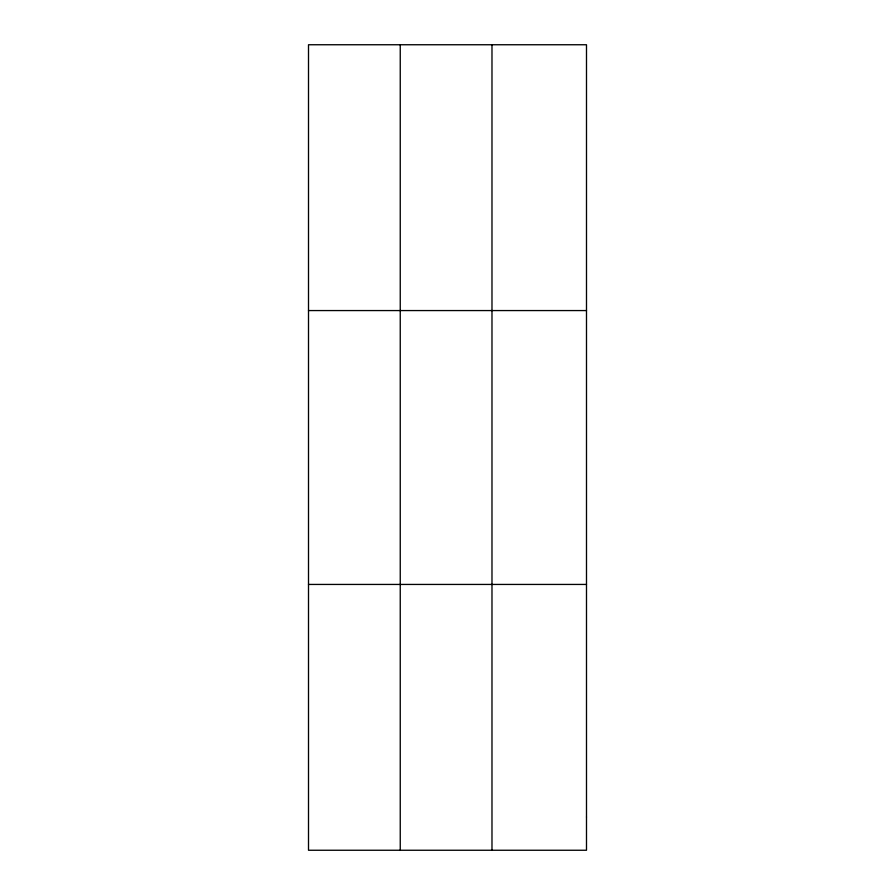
<?xml version="1.0" encoding="UTF-8"?>
<svg xmlns="http://www.w3.org/2000/svg" width="895" height="895" viewBox="0 0 895 895"><rect width="100%" height="100%" fill="white"/><g stroke="black" fill="none" stroke-linecap="round" stroke-linejoin="round"><path stroke-width="1.34" d="M400.244 44.75L400.244 850.25M491.981 44.75L491.981 850.25M308.506 310.565L586.493 310.565M308.506 584.435L586.493 584.435M586.493 817.023L586.493 850.25L308.506 850.25L308.506 44.75L586.493 44.75L586.493 817.023"/></g></svg>
